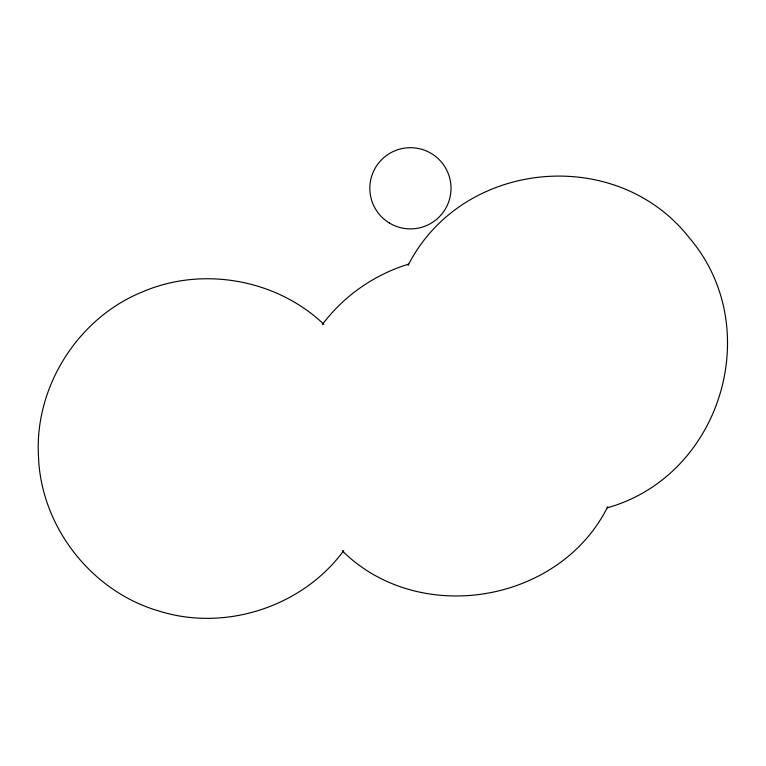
<?xml version="1.0" encoding="UTF-8"?>
<svg xmlns="http://www.w3.org/2000/svg" width="766" height="766" viewBox="0 0 766 766"><rect width="100%" height="100%" fill="white"/><g stroke="black" fill="none" stroke-linecap="round" stroke-linejoin="round"><path stroke-width="1.15" d="M408.144 265.314C461.678 159.721 616.055 144.515 689.161 237.642C766.23 327.503 721.199 475.954 607.189 507.848M607.754 506.661C559.726 603.369 418.954 626.847 342.249 550.792M322.352 324.525C343.771 295.906 374.507 274.487 408.709 264.126M343.752 550.582C302.666 606.777 225.147 632.036 158.811 610.981C91.537 591.534 41.019 526.807 38.501 456.823C34.154 386.935 78.075 317.564 143.118 291.616C202.971 266.08 276.785 279.351 323.855 324.324M389.262 222.935A40.588 40.588 0 0 0 451.002 189.307A40.588 40.588 0 0 0 391.005 152.645A40.588 40.588 0 0 0 389.262 222.935"/></g></svg>
